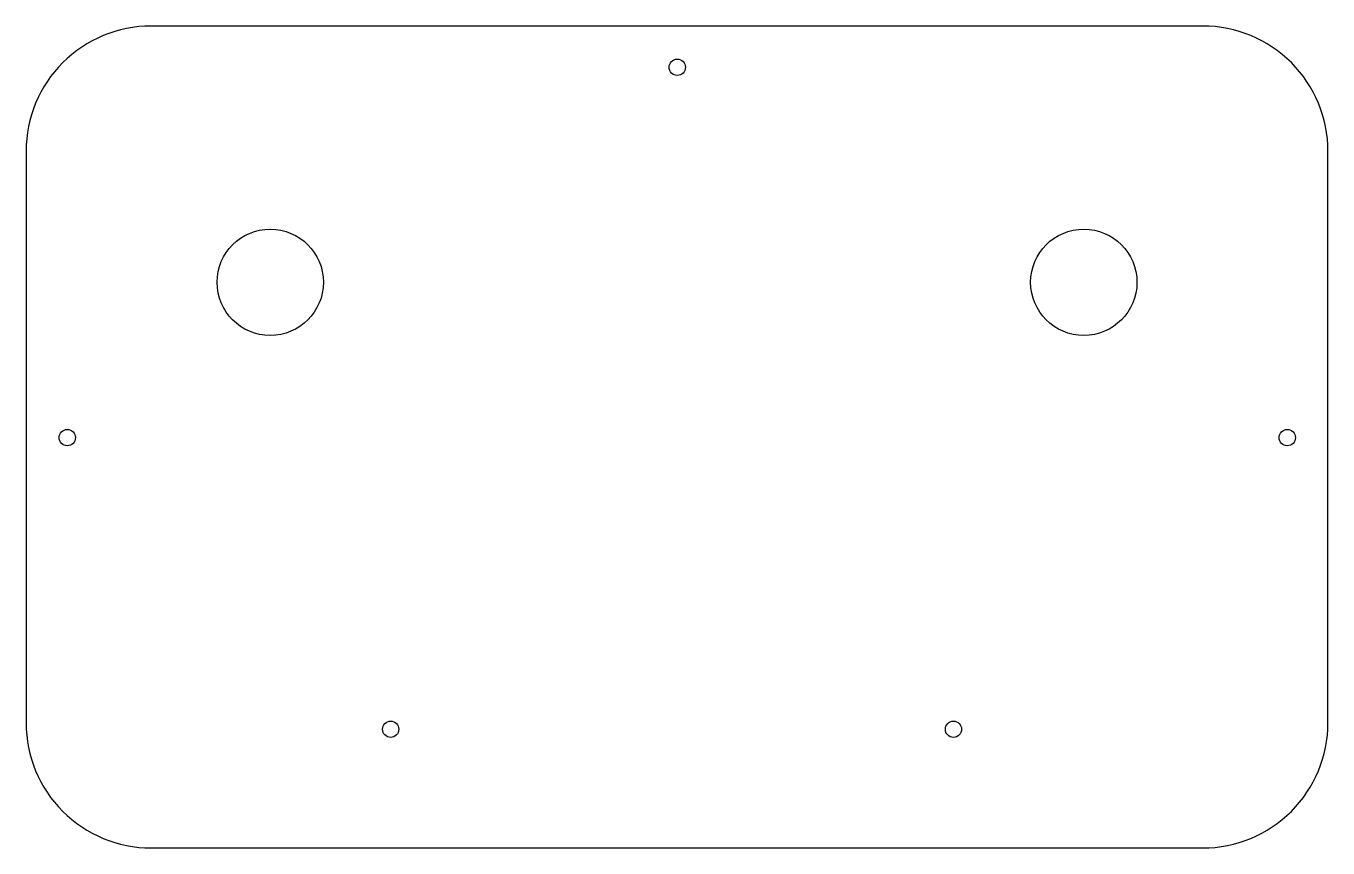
# Model space of a CAD drawing. Header units: millimetres. Extents: x -122 to 86, y -113 to 18.
import ezdxf

# ---------------------------------------------------------------- set-up
doc = ezdxf.new("R2010")
doc.units = ezdxf.units.MM
doc.layers.get('0').update_dxf_attribs({"linetype": 'CONTINUOUS'})

msp = doc.modelspace()

# ---------------------------------------------------------------- linework, layer by layer
msp.add_lwpolyline([(86.35, -1.65, 0.414214), (66.35, 18.35), (-101.85, 18.35, 0.414214), (-121.85, -1.65), (-121.85, -93.15, 0.414214), (-101.85, -113.15), (66.35, -113.15, 0.414214), (86.35, -93.15)], format="xyb", close=True)
for centre, radius in [((-17.71, 11.75), 1.3), ((-82.8, -22.65), 8.5), ((47.3, -22.65), 8.5), ((-115.26, -47.5), 1.3), ((79.84, -47.5), 1.3), ((-63.54, -94.15), 1.3), ((26.46, -94.15), 1.3)]:
    msp.add_circle(centre, radius)

doc.saveas('drawing.dxf')
